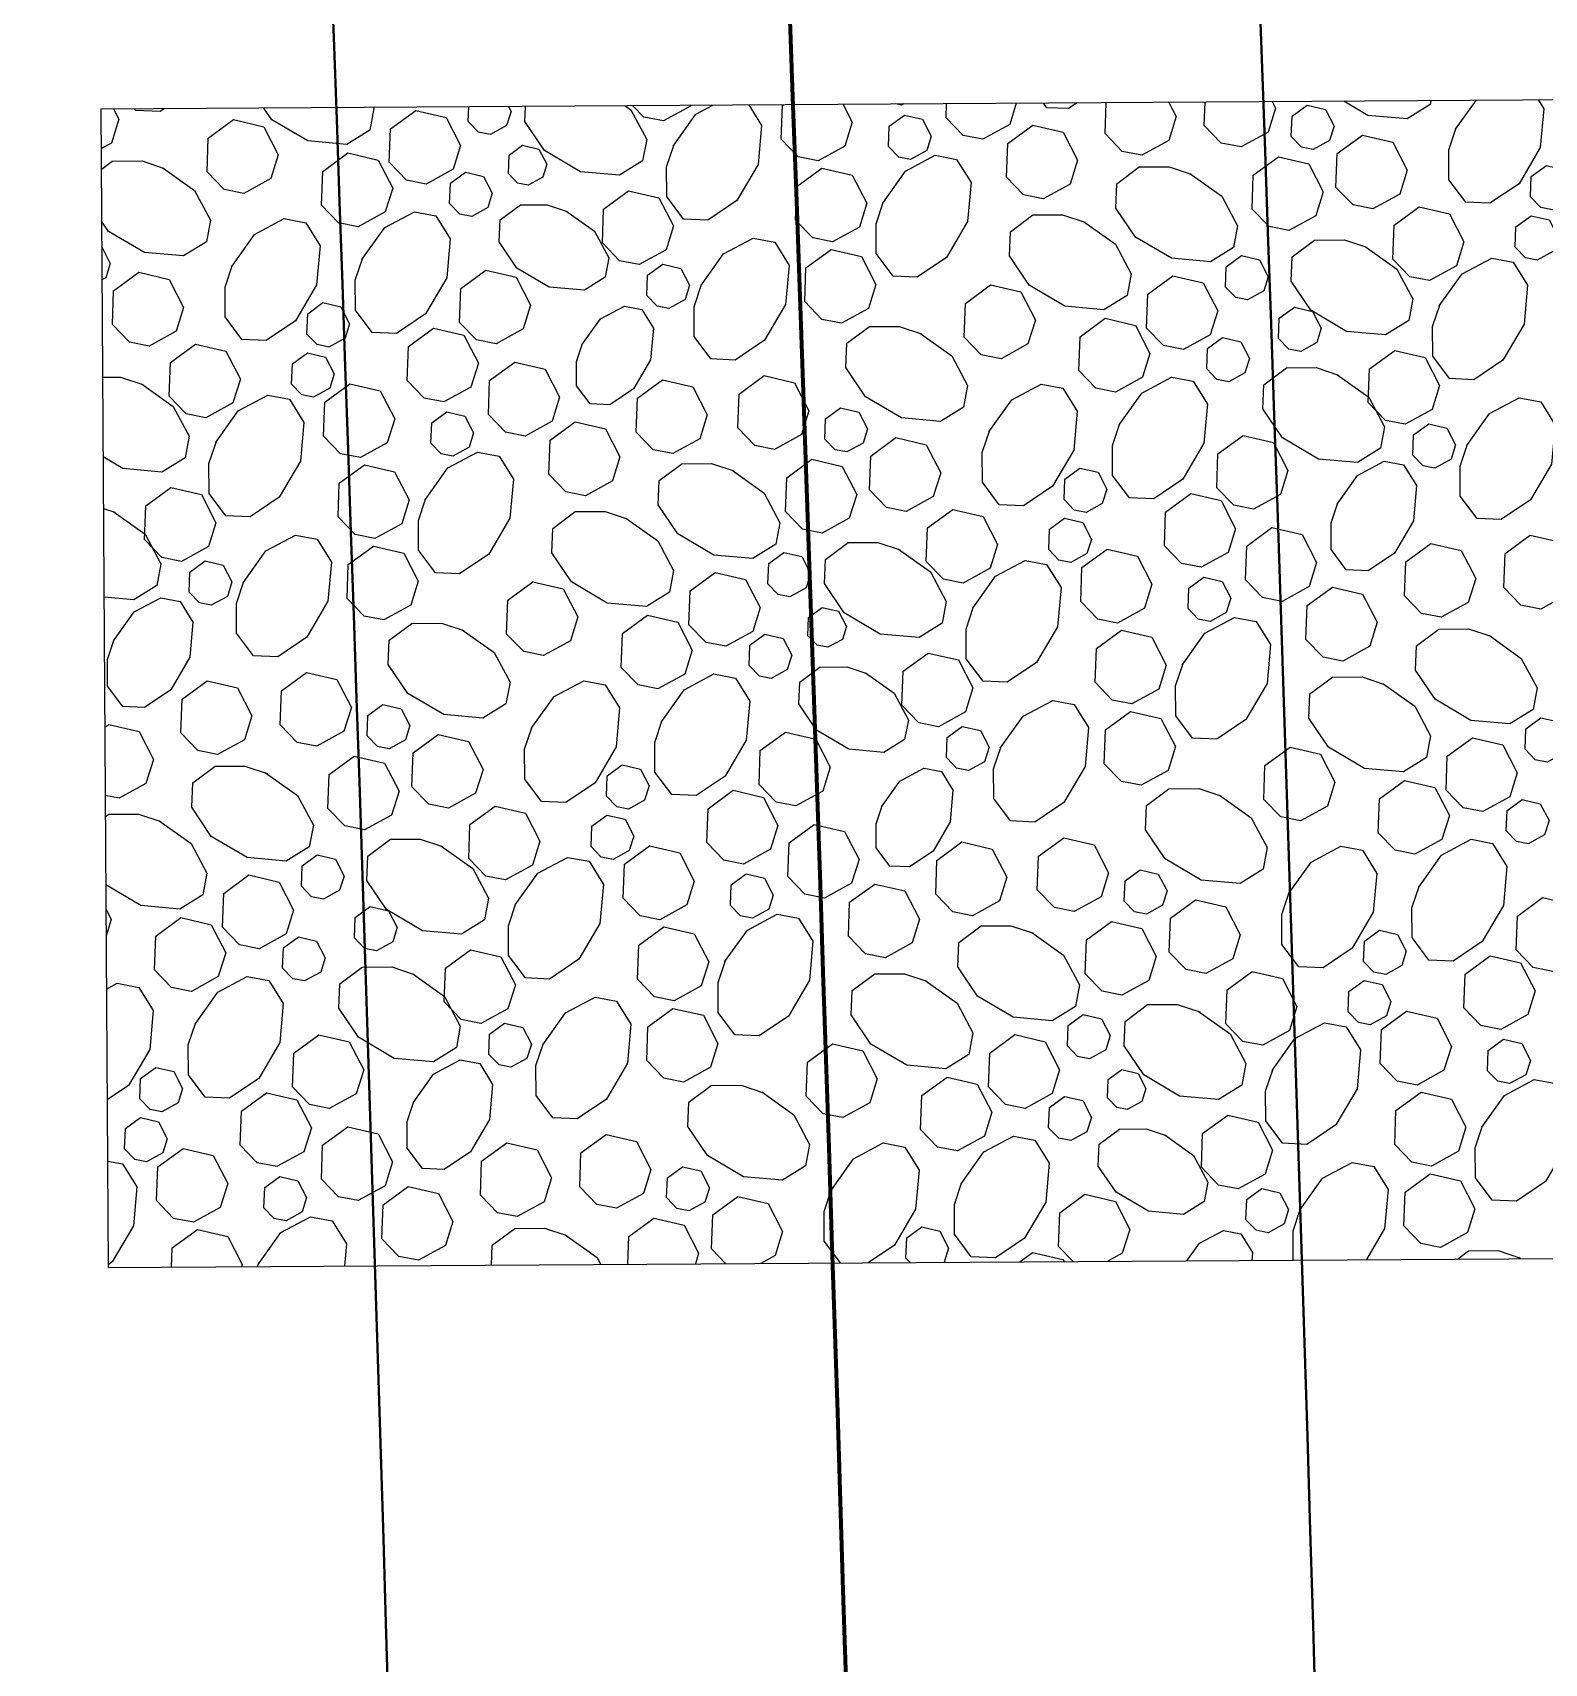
# Model space of a CAD drawing. Header units: feet. Extents: x 10084 to 13321, y 3329 to 8503.
# Drawn here: x 12002.56 to 12015.61, y 5497.25 to 5511.32 of the extents above; entities that cross this region are included whole.
import ezdxf

# ---------------------------------------------------------------- set-up
doc = ezdxf.new("R2010")
doc.units = ezdxf.units.FT
doc.header["$LTSCALE"] = 40
doc.header["$MEASUREMENT"] = 0
doc.layers.add('Level 1', color=7, linetype='Continuous')
doc.layers.add('STORM', color=2, linetype='Continuous')

msp = doc.modelspace()

# ---------------------------------------------------------------- linework, layer by layer
at = {"layer": 'Level 1', "color": 5, "linetype": 'Continuous', "lineweight": 40}
for points, knots in [([(12034.13, 5477.758), (12031.849, 5580.888), (12016.825, 5713.771), (12013.005, 5746.267), (12007.836, 5791.705), (12004.859, 5816.173), (12003.654, 5830.138), (12003.242, 5835.303)], [0, 0, 0, 0, 0.215507, 0.431014, 0.646521, 0.862028, 1, 1, 1, 1]), ([(12038.13, 5477.761), (12035.844, 5581.157), (12020.799, 5714.229), (12016.978, 5746.726), (12011.83, 5791.981), (12009.587, 5810.426), (12008.708, 5819.107)], [0, 0, 0, 0, 0.250791, 0.501581, 0.752372, 1, 1, 1, 1]), ([(12026.131, 5477.667), (12023.859, 5580.349), (12008.878, 5712.854), (12005.058, 5745.348), (11999.929, 5790.438), (11997.676, 5808.967), (11996.791, 5817.669)], [0, 0, 0, 0, 0.251379, 0.502758, 0.754137, 1, 1, 1, 1]), ([(12022.13, 5477.751), (12019.864, 5580.079), (12004.904, 5712.396), (12001.084, 5744.888), (11995.953, 5789.998), (11993.691, 5808.602), (11992.804, 5817.335)], [0, 0, 0, 0, 0.251263, 0.502527, 0.75379, 1, 1, 1, 1])]:
    msp.add_open_spline(points, degree=3, knots=knots, dxfattribs=at)
at = {"layer": 'Level 1', "color": 5, "linetype": 'Continuous', "lineweight": 70}
msp.add_open_spline([(12030.13, 5477.756), (12027.854, 5580.618), (12012.852, 5713.312), (12009.031, 5745.807), (12003.901, 5790.905), (12001.652, 5809.41), (12000.771, 5818.074)], degree=3, knots=[0, 0, 0, 0, 0.251379, 0.502758, 0.754137, 1, 1, 1, 1], dxfattribs=at)
at = {"layer": 'Level 1', "color": 5, "linetype": 'Continuous', "lineweight": 40}
for points in [[(12018.131, 5477.663), (12016.459, 5553.184), (12011.94, 5608.981), (12007.931, 5648.477)], [(12014.132, 5477.574), (12012.519, 5550.435), (12008.257, 5604.842), (12004.359, 5644.025)], [(12005.993, 5483.421), (12004.408, 5548.184), (12000.738, 5597.916), (11997.099, 5637.005)]]:
    msp.add_open_spline(points, degree=3, dxfattribs=at)
at = {"layer": 'Level 1', "color": 5, "linetype": 'Continuous', "lineweight": 70}
msp.add_open_spline([(12010.211, 5473.976), (12009.383, 5509.175), (12008.092, 5539.15), (12006.576, 5564.977)], degree=3, dxfattribs=at)
at = {"layer": 'STORM', "color": 5, "flags": 128}
msp.add_lwpolyline([(12003.146, 5510.664), (12003.209, 5500.664), (12023.208, 5500.79), (12023.146, 5510.79)], close=True, dxfattribs=at)
for points in [[(12003.696, 5510.668), (12003.657, 5510.642), (12003.448, 5510.651), (12003.436, 5510.666)], [(12005.497, 5510.679), (12005.503, 5510.669), (12005.468, 5510.483), (12005.269, 5510.359), (12004.932, 5510.389), (12004.622, 5510.572), (12004.553, 5510.673)], [(12006.665, 5510.687), (12006.687, 5510.644), (12006.648, 5510.521), (12006.509, 5510.444), (12006.406, 5510.464), (12006.318, 5510.556)], [(12006.318, 5510.556), (12006.323, 5510.684)], [(12007.673, 5510.693), (12007.722, 5510.658), (12007.858, 5510.402), (12007.823, 5510.216), (12007.624, 5510.092), (12007.287, 5510.122), (12006.977, 5510.305), (12006.807, 5510.557), (12006.813, 5510.687)], [(12008.239, 5510.696), (12008.237, 5510.689), (12008.004, 5510.561), (12007.833, 5510.594), (12007.738, 5510.693)], [(12008.739, 5510.7), (12008.849, 5510.522), (12008.819, 5510.185), (12008.637, 5509.875), (12008.385, 5509.705), (12008.176, 5509.714), (12008.031, 5509.908), (12008.029, 5510.165), (12008.094, 5510.358)], [(12008.087, 5510.344), (12008.283, 5510.62), (12008.43, 5510.698)], [(12009.555, 5510.704), (12009.633, 5510.551), (12009.569, 5510.345), (12009.337, 5510.217), (12009.166, 5510.251), (12009.019, 5510.403)], [(12009.019, 5510.403), (12009.03, 5510.695), (12009.039, 5510.701)], [(12010.078, 5510.708), (12010.059, 5510.697), (12010.007, 5510.708)], [(12011.049, 5510.714), (12010.992, 5510.532), (12010.759, 5510.403), (12010.589, 5510.437), (12010.442, 5510.589)], [(12010.442, 5510.589), (12010.446, 5510.71)], [(12011.574, 5510.717), (12011.501, 5510.668), (12011.312, 5510.676), (12011.283, 5510.716)], [(12011.815, 5510.452), (12011.825, 5510.719)], [(12012.366, 5510.722), (12012.429, 5510.6), (12012.365, 5510.394), (12012.132, 5510.266), (12011.962, 5510.299), (12011.815, 5510.452)], [(12013.257, 5510.728), (12013.286, 5510.671), (12013.222, 5510.465), (12012.989, 5510.337), (12012.819, 5510.371), (12012.672, 5510.523)], [(12012.672, 5510.523), (12012.68, 5510.724)], [(12013.423, 5510.426), (12013.43, 5510.602), (12013.56, 5510.697), (12013.717, 5510.66), (12013.792, 5510.515), (12013.753, 5510.392), (12013.613, 5510.315), (12013.511, 5510.335), (12013.423, 5510.426)], [(12014.628, 5510.736), (12014.621, 5510.703), (12014.422, 5510.579), (12014.085, 5510.609), (12013.878, 5510.732)], [(12015.556, 5510.742), (12015.603, 5510.667), (12015.573, 5510.331), (12015.39, 5510.02), (12015.138, 5509.851), (12014.929, 5509.86), (12014.784, 5510.054), (12014.783, 5510.311), (12014.847, 5510.503)], [(12014.841, 5510.49), (12015.018, 5510.739)], [(12003.254, 5510.665), (12003.3, 5510.577), (12003.236, 5510.371), (12003.148, 5510.323)], [(12004.062, 5510.122), (12004.073, 5510.414), (12004.29, 5510.573), (12004.552, 5510.512), (12004.677, 5510.27), (12004.613, 5510.064), (12004.38, 5509.936), (12004.21, 5509.97), (12004.062, 5510.122)], [(12005.636, 5510.202), (12005.647, 5510.493), (12005.864, 5510.653), (12006.126, 5510.592), (12006.251, 5510.35), (12006.187, 5510.144), (12005.954, 5510.016), (12005.783, 5510.049), (12005.637, 5510.202)], [(12009.946, 5510.342), (12009.952, 5510.517), (12010.083, 5510.612), (12010.24, 5510.576), (12010.315, 5510.431), (12010.276, 5510.307), (12010.136, 5510.23), (12010.034, 5510.25), (12009.946, 5510.342)], [(12010.964, 5510.075), (12010.975, 5510.367), (12011.192, 5510.526), (12011.453, 5510.465), (12011.578, 5510.223), (12011.514, 5510.017), (12011.281, 5509.889), (12011.111, 5509.923), (12010.964, 5510.075)], [(12013.809, 5509.988), (12013.82, 5510.28), (12014.037, 5510.439), (12014.299, 5510.378), (12014.424, 5510.136), (12014.36, 5509.93), (12014.127, 5509.802), (12013.956, 5509.836), (12013.809, 5509.988)], [(12005.051, 5509.834), (12005.062, 5510.126), (12005.279, 5510.285), (12005.54, 5510.224), (12005.665, 5509.982), (12005.601, 5509.776), (12005.368, 5509.648), (12005.198, 5509.682), (12005.051, 5509.834)], [(12006.664, 5510.107), (12006.67, 5510.265), (12006.787, 5510.351), (12006.928, 5510.318), (12006.996, 5510.187), (12006.961, 5510.076), (12006.835, 5510.007), (12006.744, 5510.025), (12006.664, 5510.107)], [(12009.896, 5509.853), (12010.092, 5510.129), (12010.348, 5510.265), (12010.534, 5510.23), (12010.658, 5510.031), (12010.628, 5509.694), (12010.446, 5509.384), (12010.194, 5509.214), (12009.985, 5509.223), (12009.84, 5509.417), (12009.838, 5509.674), (12009.903, 5509.867)], [(12013.084, 5509.801), (12013.095, 5510.093), (12013.312, 5510.252), (12013.574, 5510.191), (12013.698, 5509.949), (12013.634, 5509.743), (12013.402, 5509.615), (12013.231, 5509.649), (12013.084, 5509.801)], [(12003.149, 5510.143), (12003.244, 5510.214), (12003.501, 5510.216), (12003.693, 5510.151)], [(12003.68, 5510.157), (12003.955, 5509.961), (12004.092, 5509.706), (12004.057, 5509.519), (12003.858, 5509.396), (12003.521, 5509.425), (12003.211, 5509.608), (12003.152, 5509.695)], [(12006.156, 5509.849), (12006.163, 5510.025), (12006.293, 5510.12), (12006.45, 5510.083), (12006.525, 5509.938), (12006.486, 5509.815), (12006.347, 5509.738), (12006.245, 5509.758), (12006.156, 5509.849)], [(12009.144, 5509.704), (12009.155, 5509.997), (12009.371, 5510.155), (12009.633, 5510.094), (12009.758, 5509.852), (12009.694, 5509.646), (12009.461, 5509.519), (12009.291, 5509.552), (12009.144, 5509.704)], [(12012.547, 5510.108), (12012.822, 5509.912), (12012.959, 5509.656), (12012.924, 5509.47), (12012.725, 5509.346), (12012.388, 5509.376), (12012.078, 5509.558), (12011.908, 5509.81), (12011.917, 5510.019), (12012.111, 5510.164), (12012.368, 5510.166), (12012.56, 5510.101)], [(12015.489, 5509.906), (12015.495, 5510.081), (12015.625, 5510.176), (12015.782, 5510.14), (12015.857, 5509.995), (12015.819, 5509.871), (12015.679, 5509.794), (12015.577, 5509.814), (12015.489, 5509.906)], [(12007.16, 5509.786), (12007.408, 5509.61), (12007.531, 5509.379), (12007.499, 5509.212), (12007.32, 5509.1), (12007.017, 5509.127), (12006.738, 5509.292), (12006.585, 5509.518), (12006.593, 5509.707), (12006.768, 5509.837), (12006.999, 5509.838), (12007.172, 5509.78)], [(12007.475, 5509.507), (12007.485, 5509.799), (12007.702, 5509.958), (12007.964, 5509.898), (12008.089, 5509.655), (12008.025, 5509.449), (12007.792, 5509.321), (12007.622, 5509.355), (12007.475, 5509.508)], [(12004.276, 5509.306), (12004.472, 5509.581), (12004.728, 5509.718), (12004.914, 5509.683), (12005.038, 5509.484), (12005.008, 5509.147), (12004.826, 5508.837), (12004.574, 5508.667), (12004.364, 5508.676), (12004.219, 5508.87), (12004.218, 5509.127), (12004.282, 5509.319)], [(12005.4, 5509.365), (12005.596, 5509.641), (12005.852, 5509.777), (12006.038, 5509.742), (12006.162, 5509.543), (12006.132, 5509.206), (12005.949, 5508.896), (12005.698, 5508.726), (12005.488, 5508.735), (12005.343, 5508.929), (12005.342, 5509.186), (12005.406, 5509.379)], [(12011.628, 5509.694), (12011.904, 5509.498), (12012.04, 5509.242), (12012.005, 5509.055), (12011.806, 5508.932), (12011.469, 5508.962), (12011.159, 5509.144), (12010.989, 5509.396), (12010.998, 5509.605), (12011.192, 5509.75), (12011.449, 5509.752), (12011.641, 5509.687)], [(12014.3, 5509.369), (12014.311, 5509.661), (12014.528, 5509.82), (12014.789, 5509.759), (12014.914, 5509.517), (12014.85, 5509.311), (12014.617, 5509.183), (12014.447, 5509.216), (12014.3, 5509.369)], [(12015.356, 5509.472), (12015.363, 5509.648), (12015.493, 5509.743), (12015.65, 5509.707), (12015.725, 5509.561), (12015.687, 5509.438), (12015.547, 5509.361), (12015.445, 5509.381), (12015.356, 5509.473)], [(12008.325, 5509.137), (12008.521, 5509.413), (12008.777, 5509.549), (12008.963, 5509.514), (12009.087, 5509.315), (12009.057, 5508.978), (12008.874, 5508.668), (12008.622, 5508.498), (12008.413, 5508.507), (12008.268, 5508.701), (12008.267, 5508.958), (12008.331, 5509.151)], [(12003.154, 5509.474), (12003.227, 5509.331), (12003.189, 5509.208), (12003.155, 5509.189)], [(12009.222, 5509.002), (12009.233, 5509.294), (12009.45, 5509.453), (12009.712, 5509.392), (12009.837, 5509.15), (12009.773, 5508.944), (12009.54, 5508.816), (12009.37, 5508.849), (12009.222, 5509.002)], [(12012.855, 5509.128), (12012.862, 5509.303), (12012.992, 5509.399), (12013.149, 5509.362), (12013.224, 5509.217), (12013.185, 5509.094), (12013.046, 5509.017), (12012.943, 5509.037), (12012.855, 5509.128)], [(12014.06, 5509.477), (12014.335, 5509.281), (12014.471, 5509.025), (12014.437, 5508.839), (12014.237, 5508.715), (12013.901, 5508.745), (12013.591, 5508.927), (12013.421, 5509.179), (12013.43, 5509.388), (12013.624, 5509.533), (12013.881, 5509.535), (12014.073, 5509.471)], [(12006.242, 5508.823), (12006.253, 5509.115), (12006.47, 5509.274), (12006.732, 5509.213), (12006.856, 5508.971), (12006.792, 5508.766), (12006.559, 5508.637), (12006.389, 5508.671), (12006.242, 5508.823)], [(12007.859, 5509.055), (12007.866, 5509.23), (12007.996, 5509.325), (12008.153, 5509.289), (12008.228, 5509.144), (12008.189, 5509.02), (12008.05, 5508.943), (12007.948, 5508.963), (12007.859, 5509.055)], [(12014.701, 5508.966), (12014.897, 5509.242), (12015.153, 5509.378), (12015.339, 5509.343), (12015.463, 5509.144), (12015.433, 5508.807), (12015.25, 5508.497), (12014.999, 5508.328), (12014.789, 5508.337), (12014.644, 5508.531), (12014.643, 5508.787), (12014.707, 5508.98)], [(12003.245, 5508.804), (12003.256, 5509.096), (12003.472, 5509.255), (12003.734, 5509.194), (12003.859, 5508.952), (12003.795, 5508.746), (12003.562, 5508.618), (12003.392, 5508.652), (12003.245, 5508.804)], [(12010.599, 5508.695), (12010.61, 5508.987), (12010.827, 5509.146), (12011.089, 5509.085), (12011.214, 5508.843), (12011.149, 5508.637), (12010.917, 5508.509), (12010.746, 5508.542), (12010.6, 5508.695)], [(12012.173, 5508.774), (12012.184, 5509.066), (12012.401, 5509.225), (12012.663, 5509.164), (12012.788, 5508.922), (12012.724, 5508.716), (12012.491, 5508.588), (12012.32, 5508.622), (12012.174, 5508.774)], [(12004.924, 5508.722), (12004.931, 5508.897), (12005.061, 5508.993), (12005.218, 5508.956), (12005.293, 5508.811), (12005.254, 5508.687), (12005.115, 5508.61), (12005.013, 5508.631), (12004.924, 5508.722)], [(12007.299, 5508.629), (12007.458, 5508.852), (12007.665, 5508.962), (12007.816, 5508.934), (12007.916, 5508.773), (12007.892, 5508.5), (12007.744, 5508.249), (12007.54, 5508.112), (12007.37, 5508.119), (12007.253, 5508.276), (12007.252, 5508.484), (12007.304, 5508.64)], [(12011.588, 5508.407), (12011.599, 5508.699), (12011.816, 5508.858), (12012.077, 5508.797), (12012.202, 5508.555), (12012.138, 5508.349), (12011.905, 5508.221), (12011.735, 5508.254), (12011.588, 5508.407)], [(12013.313, 5508.683), (12013.319, 5508.858), (12013.45, 5508.954), (12013.607, 5508.917), (12013.682, 5508.772), (12013.643, 5508.648), (12013.504, 5508.572), (12013.401, 5508.592), (12013.313, 5508.683)], [(12005.79, 5508.322), (12005.801, 5508.614), (12006.018, 5508.773), (12006.28, 5508.712), (12006.405, 5508.47), (12006.341, 5508.264), (12006.108, 5508.136), (12005.938, 5508.169), (12005.791, 5508.322)], [(12010.217, 5508.73), (12010.492, 5508.534), (12010.629, 5508.278), (12010.594, 5508.092), (12010.395, 5507.968), (12010.058, 5507.998), (12009.748, 5508.181), (12009.578, 5508.432), (12009.587, 5508.642), (12009.781, 5508.787), (12010.038, 5508.788), (12010.23, 5508.724)], [(12003.735, 5508.185), (12003.746, 5508.477), (12003.963, 5508.636), (12004.225, 5508.575), (12004.35, 5508.333), (12004.286, 5508.127), (12004.053, 5507.999), (12003.882, 5508.033), (12003.735, 5508.185)], [(12004.792, 5508.289), (12004.799, 5508.464), (12004.929, 5508.559), (12005.085, 5508.523), (12005.16, 5508.378), (12005.122, 5508.254), (12004.982, 5508.177), (12004.88, 5508.197), (12004.792, 5508.289)], [(12012.693, 5508.422), (12012.7, 5508.597), (12012.83, 5508.693), (12012.987, 5508.656), (12013.062, 5508.511), (12013.023, 5508.387), (12012.883, 5508.311), (12012.781, 5508.331), (12012.693, 5508.422)], [(12014.088, 5508.13), (12014.099, 5508.422), (12014.316, 5508.581), (12014.578, 5508.52), (12014.702, 5508.278), (12014.638, 5508.072), (12014.406, 5507.944), (12014.235, 5507.977), (12014.088, 5508.13)], [(12006.491, 5508.028), (12006.502, 5508.32), (12006.719, 5508.479), (12006.98, 5508.418), (12007.105, 5508.176), (12007.041, 5507.97), (12006.808, 5507.842), (12006.638, 5507.876), (12006.491, 5508.028)], [(12013.816, 5508.374), (12014.092, 5508.178), (12014.228, 5507.922), (12014.193, 5507.736), (12013.994, 5507.612), (12013.657, 5507.642), (12013.347, 5507.825), (12013.178, 5508.076), (12013.186, 5508.285), (12013.381, 5508.431), (12013.637, 5508.432), (12013.83, 5508.368)], [(12003.161, 5508.35), (12003.316, 5508.351), (12003.509, 5508.287)], [(12003.495, 5508.293), (12003.771, 5508.097), (12003.907, 5507.841), (12003.872, 5507.655), (12003.673, 5507.531), (12003.336, 5507.561), (12003.165, 5507.662)], [(12005.068, 5507.842), (12005.079, 5508.134), (12005.296, 5508.293), (12005.558, 5508.232), (12005.683, 5507.99), (12005.618, 5507.784), (12005.386, 5507.656), (12005.215, 5507.689), (12005.068, 5507.842)], [(12007.767, 5507.876), (12007.778, 5508.168), (12007.994, 5508.327), (12008.256, 5508.266), (12008.381, 5508.024), (12008.317, 5507.818), (12008.084, 5507.69), (12007.914, 5507.724), (12007.767, 5507.876)], [(12008.644, 5507.912), (12008.656, 5508.204), (12008.872, 5508.363), (12009.134, 5508.302), (12009.259, 5508.06), (12009.195, 5507.854), (12008.962, 5507.726), (12008.791, 5507.76), (12008.645, 5507.912)], [(12010.813, 5507.878), (12011.009, 5508.154), (12011.265, 5508.29), (12011.451, 5508.255), (12011.575, 5508.056), (12011.545, 5507.72), (12011.362, 5507.409), (12011.111, 5507.24), (12010.901, 5507.249), (12010.756, 5507.443), (12010.755, 5507.7), (12010.819, 5507.892)], [(12011.937, 5507.938), (12012.133, 5508.213), (12012.389, 5508.35), (12012.575, 5508.315), (12012.699, 5508.116), (12012.669, 5507.779), (12012.486, 5507.469), (12012.235, 5507.299), (12012.025, 5507.308), (12011.88, 5507.502), (12011.879, 5507.759), (12011.943, 5507.951)], [(12004.136, 5507.782), (12004.332, 5508.058), (12004.588, 5508.194), (12004.774, 5508.159), (12004.898, 5507.96), (12004.868, 5507.624), (12004.686, 5507.313), (12004.434, 5507.144), (12004.225, 5507.153), (12004.08, 5507.347), (12004.078, 5507.604), (12004.143, 5507.796)], [(12014.938, 5507.76), (12015.134, 5508.035), (12015.39, 5508.171), (12015.576, 5508.137), (12015.7, 5507.937), (12015.67, 5507.6), (12015.488, 5507.29), (12015.236, 5507.121), (12015.027, 5507.13), (12014.882, 5507.324), (12014.88, 5507.581), (12014.945, 5507.773)], [(12005.995, 5507.78), (12006.002, 5507.955), (12006.132, 5508.051), (12006.289, 5508.014), (12006.364, 5507.869), (12006.325, 5507.745), (12006.185, 5507.669), (12006.083, 5507.689), (12005.995, 5507.78)], [(12009.395, 5507.815), (12009.402, 5507.99), (12009.532, 5508.086), (12009.689, 5508.049), (12009.764, 5507.904), (12009.726, 5507.78), (12009.586, 5507.704), (12009.484, 5507.724), (12009.396, 5507.815)], [(12007.013, 5507.513), (12007.024, 5507.805), (12007.241, 5507.964), (12007.502, 5507.903), (12007.627, 5507.661), (12007.563, 5507.455), (12007.33, 5507.327), (12007.16, 5507.361), (12007.013, 5507.513)], [(12014.473, 5507.677), (12014.479, 5507.852), (12014.61, 5507.948), (12014.766, 5507.911), (12014.842, 5507.766), (12014.803, 5507.642), (12014.663, 5507.565), (12014.561, 5507.586), (12014.473, 5507.677)], [(12009.782, 5507.377), (12009.792, 5507.669), (12010.009, 5507.828), (12010.271, 5507.767), (12010.396, 5507.525), (12010.332, 5507.319), (12010.099, 5507.191), (12009.929, 5507.225), (12009.782, 5507.377)], [(12012.779, 5507.396), (12012.79, 5507.688), (12013.007, 5507.847), (12013.269, 5507.786), (12013.393, 5507.544), (12013.329, 5507.338), (12013.096, 5507.21), (12012.926, 5507.244), (12012.779, 5507.396)], [(12005.193, 5507.143), (12005.204, 5507.435), (12005.421, 5507.594), (12005.682, 5507.533), (12005.807, 5507.291), (12005.743, 5507.085), (12005.51, 5506.957), (12005.34, 5506.991), (12005.193, 5507.143)], [(12005.945, 5507.291), (12006.141, 5507.567), (12006.397, 5507.703), (12006.584, 5507.668), (12006.707, 5507.469), (12006.677, 5507.133), (12006.495, 5506.822), (12006.243, 5506.653), (12006.034, 5506.662), (12005.889, 5506.856), (12005.888, 5507.113), (12005.952, 5507.305)], [(12008.596, 5507.546), (12008.871, 5507.35), (12009.008, 5507.094), (12008.973, 5506.908), (12008.774, 5506.784), (12008.437, 5506.814), (12008.127, 5506.997), (12007.957, 5507.248), (12007.966, 5507.458), (12008.16, 5507.603), (12008.417, 5507.604), (12008.61, 5507.54)], [(12009.057, 5507.19), (12009.067, 5507.482), (12009.284, 5507.641), (12009.546, 5507.58), (12009.671, 5507.338), (12009.607, 5507.132), (12009.374, 5507.004), (12009.204, 5507.037), (12009.057, 5507.19)], [(12013.819, 5507.254), (12013.995, 5507.502), (12014.226, 5507.625), (12014.393, 5507.593), (12014.505, 5507.414), (12014.478, 5507.111), (12014.313, 5506.832), (12014.087, 5506.679), (12013.898, 5506.687), (12013.768, 5506.862), (12013.767, 5507.093), (12013.825, 5507.266)], [(12011.461, 5507.295), (12011.468, 5507.47), (12011.598, 5507.565), (12011.755, 5507.529), (12011.83, 5507.383), (12011.791, 5507.26), (12011.652, 5507.183), (12011.549, 5507.203), (12011.461, 5507.295)], [(12003.523, 5506.946), (12003.534, 5507.238), (12003.751, 5507.397), (12004.013, 5507.336), (12004.138, 5507.094), (12004.074, 5506.888), (12003.841, 5506.76), (12003.671, 5506.793), (12003.524, 5506.946)], [(12012.327, 5506.894), (12012.338, 5507.186), (12012.555, 5507.345), (12012.817, 5507.284), (12012.942, 5507.042), (12012.878, 5506.836), (12012.645, 5506.709), (12012.475, 5506.742), (12012.328, 5506.894)], [(12003.168, 5507.216), (12003.265, 5507.184)], [(12003.252, 5507.19), (12003.527, 5506.994), (12003.663, 5506.738), (12003.629, 5506.552), (12003.43, 5506.428), (12003.173, 5506.451)], [(12007.677, 5507.132), (12007.953, 5506.936), (12008.089, 5506.68), (12008.054, 5506.494), (12007.855, 5506.37), (12007.518, 5506.4), (12007.208, 5506.583), (12007.038, 5506.834), (12007.047, 5507.044), (12007.241, 5507.189), (12007.498, 5507.19), (12007.69, 5507.126)], [(12010.272, 5506.758), (12010.283, 5507.05), (12010.5, 5507.209), (12010.762, 5507.148), (12010.886, 5506.906), (12010.823, 5506.7), (12010.59, 5506.572), (12010.419, 5506.605), (12010.272, 5506.758)], [(12011.329, 5506.861), (12011.335, 5507.037), (12011.466, 5507.132), (12011.622, 5507.095), (12011.697, 5506.95), (12011.659, 5506.827), (12011.519, 5506.75), (12011.417, 5506.77), (12011.329, 5506.861)], [(12013.028, 5506.601), (12013.039, 5506.892), (12013.255, 5507.051), (12013.517, 5506.991), (12013.642, 5506.749), (12013.578, 5506.543), (12013.345, 5506.415), (12013.175, 5506.448), (12013.028, 5506.601)], [(12004.374, 5506.575), (12004.57, 5506.851), (12004.826, 5506.987), (12005.012, 5506.953), (12005.136, 5506.753), (12005.106, 5506.417), (12004.923, 5506.106), (12004.672, 5505.937), (12004.462, 5505.946), (12004.317, 5506.14), (12004.316, 5506.397), (12004.38, 5506.589)], [(12005.272, 5506.44), (12005.282, 5506.732), (12005.499, 5506.891), (12005.761, 5506.83), (12005.886, 5506.588), (12005.822, 5506.382), (12005.589, 5506.254), (12005.419, 5506.288), (12005.272, 5506.44)], [(12010.032, 5506.865), (12010.308, 5506.67), (12010.444, 5506.414), (12010.409, 5506.227), (12010.21, 5506.104), (12009.873, 5506.133), (12009.563, 5506.316), (12009.393, 5506.568), (12009.402, 5506.777), (12009.596, 5506.922), (12009.853, 5506.923), (12010.046, 5506.859)], [(12011.605, 5506.414), (12011.616, 5506.706), (12011.833, 5506.865), (12012.095, 5506.804), (12012.22, 5506.562), (12012.155, 5506.356), (12011.923, 5506.228), (12011.752, 5506.262), (12011.605, 5506.414)], [(12014.4, 5506.463), (12014.411, 5506.755), (12014.628, 5506.914), (12014.89, 5506.853), (12015.015, 5506.611), (12014.951, 5506.405), (12014.718, 5506.277), (12014.548, 5506.311), (12014.401, 5506.463)], [(12015.258, 5506.534), (12015.269, 5506.827), (12015.486, 5506.985), (12015.748, 5506.925), (12015.872, 5506.682), (12015.808, 5506.477), (12015.576, 5506.348), (12015.405, 5506.382), (12015.258, 5506.535)], [(12003.908, 5506.493), (12003.915, 5506.668), (12004.045, 5506.764), (12004.202, 5506.727), (12004.277, 5506.582), (12004.238, 5506.458), (12004.099, 5506.381), (12003.997, 5506.402), (12003.908, 5506.493)], [(12008.904, 5506.567), (12008.911, 5506.742), (12009.041, 5506.837), (12009.198, 5506.801), (12009.273, 5506.656), (12009.235, 5506.532), (12009.095, 5506.455), (12008.993, 5506.475), (12008.904, 5506.567)], [(12010.673, 5506.355), (12010.869, 5506.631), (12011.125, 5506.767), (12011.311, 5506.732), (12011.435, 5506.533), (12011.405, 5506.196), (12011.223, 5505.886), (12010.971, 5505.716), (12010.762, 5505.725), (12010.617, 5505.919), (12010.615, 5506.176), (12010.68, 5506.369)], [(12006.648, 5506.133), (12006.659, 5506.425), (12006.876, 5506.584), (12007.138, 5506.523), (12007.263, 5506.281), (12007.199, 5506.075), (12006.966, 5505.947), (12006.796, 5505.981), (12006.649, 5506.133)], [(12008.222, 5506.213), (12008.233, 5506.505), (12008.45, 5506.664), (12008.712, 5506.603), (12008.837, 5506.361), (12008.773, 5506.155), (12008.54, 5506.027), (12008.37, 5506.061), (12008.223, 5506.213)], [(12012.532, 5506.353), (12012.538, 5506.528), (12012.668, 5506.624), (12012.826, 5506.587), (12012.9, 5506.442), (12012.862, 5506.318), (12012.722, 5506.241), (12012.62, 5506.262), (12012.532, 5506.353)], [(12003.255, 5506.075), (12003.432, 5506.323), (12003.662, 5506.445), (12003.829, 5506.414), (12003.941, 5506.235), (12003.914, 5505.932), (12003.75, 5505.652), (12003.523, 5505.5), (12003.335, 5505.508), (12003.204, 5505.682), (12003.203, 5505.914), (12003.261, 5506.087)], [(12013.55, 5506.086), (12013.561, 5506.378), (12013.778, 5506.537), (12014.039, 5506.476), (12014.164, 5506.234), (12014.1, 5506.028), (12013.867, 5505.9), (12013.697, 5505.934), (12013.55, 5506.086)], [(12009.25, 5506.118), (12009.256, 5506.276), (12009.373, 5506.362), (12009.514, 5506.329), (12009.582, 5506.198), (12009.547, 5506.087), (12009.422, 5506.018), (12009.329, 5506.036), (12009.25, 5506.118)], [(12006.266, 5506.169), (12006.541, 5505.973), (12006.678, 5505.717), (12006.643, 5505.53), (12006.444, 5505.407), (12006.107, 5505.437), (12005.797, 5505.619), (12005.627, 5505.871), (12005.636, 5506.08), (12005.83, 5506.225), (12006.087, 5506.227), (12006.279, 5506.162)], [(12007.637, 5505.845), (12007.648, 5506.137), (12007.865, 5506.296), (12008.126, 5506.235), (12008.251, 5505.993), (12008.187, 5505.787), (12007.954, 5505.659), (12007.784, 5505.693), (12007.637, 5505.845)], [(12011.73, 5505.716), (12011.741, 5506.008), (12011.957, 5506.167), (12012.219, 5506.106), (12012.344, 5505.864), (12012.28, 5505.658), (12012.047, 5505.53), (12011.877, 5505.563), (12011.73, 5505.716)], [(12012.482, 5505.864), (12012.678, 5506.14), (12012.934, 5506.276), (12013.12, 5506.241), (12013.244, 5506.042), (12013.214, 5505.706), (12013.032, 5505.395), (12012.78, 5505.226), (12012.57, 5505.234), (12012.426, 5505.428), (12012.424, 5505.685), (12012.489, 5505.878)], [(12015.133, 5506.119), (12015.408, 5505.923), (12015.545, 5505.667), (12015.51, 5505.481), (12015.311, 5505.357), (12014.974, 5505.387), (12014.664, 5505.57), (12014.494, 5505.821), (12014.503, 5506.03), (12014.697, 5506.176), (12014.954, 5506.177), (12015.147, 5506.113)], [(12008.742, 5505.861), (12008.749, 5506.036), (12008.879, 5506.131), (12009.036, 5506.095), (12009.111, 5505.95), (12009.072, 5505.826), (12008.933, 5505.749), (12008.831, 5505.769), (12008.742, 5505.861)], [(12010.06, 5505.519), (12010.071, 5505.811), (12010.288, 5505.969), (12010.55, 5505.909), (12010.675, 5505.667), (12010.611, 5505.461), (12010.378, 5505.333), (12010.208, 5505.366), (12010.061, 5505.519)], [(12004.693, 5505.35), (12004.704, 5505.643), (12004.921, 5505.801), (12005.183, 5505.74), (12005.308, 5505.498), (12005.244, 5505.293), (12005.011, 5505.165), (12004.841, 5505.198), (12004.694, 5505.35)], [(12007.986, 5505.376), (12008.182, 5505.652), (12008.438, 5505.788), (12008.624, 5505.753), (12008.748, 5505.554), (12008.718, 5505.217), (12008.535, 5504.907), (12008.284, 5504.738), (12008.075, 5504.747), (12007.929, 5504.941), (12007.928, 5505.197), (12007.992, 5505.39)], [(12009.746, 5505.797), (12009.994, 5505.621), (12010.117, 5505.39), (12010.085, 5505.223), (12009.906, 5505.111), (12009.603, 5505.139), (12009.324, 5505.303), (12009.171, 5505.529), (12009.179, 5505.718), (12009.354, 5505.848), (12009.585, 5505.85), (12009.758, 5505.792)], [(12014.214, 5505.705), (12014.489, 5505.509), (12014.626, 5505.253), (12014.591, 5505.067), (12014.392, 5504.943), (12014.055, 5504.973), (12013.745, 5505.155), (12013.575, 5505.407), (12013.584, 5505.617), (12013.778, 5505.761), (12014.035, 5505.763), (12014.227, 5505.698)], [(12003.836, 5505.279), (12003.847, 5505.571), (12004.064, 5505.73), (12004.325, 5505.669), (12004.45, 5505.427), (12004.386, 5505.221), (12004.153, 5505.093), (12003.983, 5505.127), (12003.836, 5505.279)], [(12006.862, 5505.317), (12007.058, 5505.593), (12007.314, 5505.729), (12007.5, 5505.694), (12007.624, 5505.495), (12007.594, 5505.158), (12007.412, 5504.848), (12007.16, 5504.678), (12006.95, 5504.687), (12006.805, 5504.881), (12006.804, 5505.138), (12006.868, 5505.331)], [(12005.444, 5505.254), (12005.451, 5505.429), (12005.581, 5505.524), (12005.738, 5505.488), (12005.813, 5505.343), (12005.775, 5505.219), (12005.635, 5505.142), (12005.533, 5505.162), (12005.445, 5505.254)], [(12010.911, 5505.148), (12011.107, 5505.424), (12011.363, 5505.56), (12011.549, 5505.525), (12011.673, 5505.326), (12011.643, 5504.989), (12011.46, 5504.679), (12011.209, 5504.51), (12010.999, 5504.519), (12010.854, 5504.713), (12010.853, 5504.969), (12010.917, 5505.162)], [(12011.808, 5505.013), (12011.819, 5505.305), (12012.036, 5505.464), (12012.298, 5505.403), (12012.423, 5505.161), (12012.359, 5504.955), (12012.126, 5504.827), (12011.956, 5504.861), (12011.808, 5505.013)], [(12003.18, 5505.328), (12003.213, 5505.353), (12003.475, 5505.292), (12003.6, 5505.05), (12003.535, 5504.844), (12003.303, 5504.716), (12003.183, 5504.74)], [(12010.445, 5505.066), (12010.452, 5505.241), (12010.582, 5505.336), (12010.739, 5505.3), (12010.814, 5505.155), (12010.775, 5505.031), (12010.636, 5504.954), (12010.534, 5504.975), (12010.445, 5505.066)], [(12015.441, 5505.14), (12015.448, 5505.315), (12015.578, 5505.41), (12015.735, 5505.374), (12015.81, 5505.228), (12015.772, 5505.105), (12015.632, 5505.028), (12015.529, 5505.048), (12015.441, 5505.14)], [(12005.831, 5504.816), (12005.842, 5505.108), (12006.058, 5505.266), (12006.32, 5505.206), (12006.445, 5504.963), (12006.381, 5504.758), (12006.148, 5504.63), (12005.978, 5504.663), (12005.831, 5504.815)], [(12008.828, 5504.835), (12008.839, 5505.127), (12009.056, 5505.285), (12009.318, 5505.225), (12009.442, 5504.983), (12009.378, 5504.777), (12009.145, 5504.649), (12008.975, 5504.682), (12008.828, 5504.835)], [(12014.759, 5504.786), (12014.77, 5505.078), (12014.987, 5505.236), (12015.249, 5505.176), (12015.374, 5504.934), (12015.31, 5504.728), (12015.077, 5504.6), (12014.906, 5504.633), (12014.76, 5504.786)], [(12005.106, 5504.628), (12005.117, 5504.92), (12005.333, 5505.079), (12005.595, 5505.018), (12005.72, 5504.776), (12005.656, 5504.57), (12005.423, 5504.442), (12005.253, 5504.476), (12005.106, 5504.628)], [(12013.185, 5504.706), (12013.196, 5504.998), (12013.413, 5505.157), (12013.675, 5505.096), (12013.8, 5504.854), (12013.736, 5504.648), (12013.503, 5504.52), (12013.333, 5504.554), (12013.185, 5504.706)], [(12004.568, 5504.935), (12004.844, 5504.739), (12004.98, 5504.483), (12004.945, 5504.297), (12004.746, 5504.173), (12004.409, 5504.203), (12004.099, 5504.386), (12003.93, 5504.637), (12003.939, 5504.847), (12004.133, 5504.992), (12004.389, 5504.993), (12004.582, 5504.929)], [(12007.51, 5504.733), (12007.517, 5504.908), (12007.647, 5505.004), (12007.804, 5504.967), (12007.879, 5504.822), (12007.84, 5504.698), (12007.701, 5504.622), (12007.599, 5504.642), (12007.51, 5504.733)], [(12009.885, 5504.64), (12010.044, 5504.863), (12010.251, 5504.974), (12010.402, 5504.945), (12010.502, 5504.784), (12010.478, 5504.511), (12010.33, 5504.26), (12010.126, 5504.123), (12009.956, 5504.13), (12009.839, 5504.287), (12009.838, 5504.495), (12009.89, 5504.651)], [(12008.377, 5504.333), (12008.388, 5504.625), (12008.604, 5504.784), (12008.866, 5504.723), (12008.991, 5504.481), (12008.927, 5504.275), (12008.694, 5504.147), (12008.524, 5504.181), (12008.377, 5504.333)], [(12012.802, 5504.741), (12013.078, 5504.545), (12013.214, 5504.289), (12013.18, 5504.103), (12012.981, 5503.98), (12012.644, 5504.009), (12012.334, 5504.192), (12012.164, 5504.444), (12012.173, 5504.653), (12012.367, 5504.798), (12012.624, 5504.799), (12012.816, 5504.735)], [(12014.174, 5504.418), (12014.184, 5504.71), (12014.401, 5504.869), (12014.663, 5504.808), (12014.788, 5504.566), (12014.724, 5504.36), (12014.491, 5504.232), (12014.321, 5504.266), (12014.174, 5504.418)], [(12006.321, 5504.196), (12006.332, 5504.488), (12006.549, 5504.647), (12006.811, 5504.586), (12006.935, 5504.344), (12006.872, 5504.138), (12006.639, 5504.01), (12006.468, 5504.044), (12006.321, 5504.196)], [(12015.279, 5504.433), (12015.286, 5504.609), (12015.416, 5504.704), (12015.573, 5504.667), (12015.648, 5504.522), (12015.609, 5504.399), (12015.469, 5504.322), (12015.368, 5504.342), (12015.279, 5504.433)], [(12003.184, 5504.556), (12003.214, 5504.578), (12003.47, 5504.579), (12003.663, 5504.515)], [(12003.649, 5504.521), (12003.925, 5504.325), (12004.061, 5504.069), (12004.026, 5503.883), (12003.827, 5503.759), (12003.49, 5503.789), (12003.188, 5503.967)], [(12007.378, 5504.3), (12007.385, 5504.475), (12007.515, 5504.57), (12007.672, 5504.534), (12007.746, 5504.389), (12007.708, 5504.265), (12007.568, 5504.188), (12007.466, 5504.208), (12007.378, 5504.3)], [(12009.077, 5504.039), (12009.088, 5504.331), (12009.305, 5504.49), (12009.566, 5504.429), (12009.691, 5504.187), (12009.627, 5503.981), (12009.394, 5503.853), (12009.224, 5503.887), (12009.077, 5504.039)], [(12006.081, 5504.304), (12006.357, 5504.108), (12006.493, 5503.852), (12006.458, 5503.666), (12006.259, 5503.542), (12005.922, 5503.572), (12005.612, 5503.755), (12005.442, 5504.006), (12005.451, 5504.216), (12005.646, 5504.361), (12005.902, 5504.362), (12006.095, 5504.298)], [(12010.353, 5503.887), (12010.364, 5504.179), (12010.58, 5504.338), (12010.842, 5504.277), (12010.967, 5504.035), (12010.903, 5503.829), (12010.67, 5503.701), (12010.5, 5503.735), (12010.353, 5503.887)], [(12011.23, 5503.923), (12011.241, 5504.215), (12011.458, 5504.374), (12011.72, 5504.313), (12011.845, 5504.071), (12011.781, 5503.865), (12011.548, 5503.737), (12011.378, 5503.771), (12011.231, 5503.923)], [(12014.523, 5503.949), (12014.719, 5504.225), (12014.975, 5504.361), (12015.161, 5504.326), (12015.285, 5504.127), (12015.255, 5503.79), (12015.072, 5503.48), (12014.821, 5503.31), (12014.611, 5503.319), (12014.466, 5503.513), (12014.465, 5503.77), (12014.529, 5503.963)], [(12004.877, 5503.956), (12004.883, 5504.131), (12005.013, 5504.226), (12005.171, 5504.19), (12005.245, 5504.044), (12005.207, 5503.921), (12005.067, 5503.844), (12004.965, 5503.864), (12004.877, 5503.956)], [(12006.722, 5503.794), (12006.918, 5504.069), (12007.174, 5504.205), (12007.36, 5504.171), (12007.484, 5503.971), (12007.454, 5503.635), (12007.272, 5503.325), (12007.02, 5503.155), (12006.811, 5503.164), (12006.665, 5503.358), (12006.664, 5503.615), (12006.729, 5503.807)], [(12007.654, 5503.853), (12007.665, 5504.145), (12007.882, 5504.304), (12008.144, 5504.243), (12008.269, 5504.001), (12008.204, 5503.795), (12007.972, 5503.667), (12007.801, 5503.701), (12007.655, 5503.853)], [(12013.399, 5503.89), (12013.595, 5504.165), (12013.851, 5504.301), (12014.037, 5504.267), (12014.161, 5504.067), (12014.131, 5503.731), (12013.948, 5503.421), (12013.697, 5503.251), (12013.487, 5503.26), (12013.342, 5503.454), (12013.341, 5503.711), (12013.405, 5503.903)], [(12004.195, 5503.602), (12004.206, 5503.894), (12004.423, 5504.053), (12004.684, 5503.992), (12004.809, 5503.75), (12004.745, 5503.544), (12004.512, 5503.416), (12004.342, 5503.449), (12004.195, 5503.602)], [(12008.581, 5503.792), (12008.587, 5503.967), (12008.718, 5504.062), (12008.875, 5504.025), (12008.95, 5503.88), (12008.911, 5503.757), (12008.771, 5503.68), (12008.669, 5503.7), (12008.581, 5503.791)], [(12011.981, 5503.826), (12011.988, 5504.002), (12012.118, 5504.097), (12012.275, 5504.06), (12012.35, 5503.915), (12012.312, 5503.792), (12012.172, 5503.715), (12012.07, 5503.735), (12011.981, 5503.827)], [(12009.599, 5503.525), (12009.61, 5503.817), (12009.827, 5503.975), (12010.088, 5503.915), (12010.213, 5503.673), (12010.149, 5503.467), (12009.916, 5503.339), (12009.746, 5503.372), (12009.599, 5503.525)], [(12005.334, 5503.51), (12005.341, 5503.686), (12005.471, 5503.781), (12005.628, 5503.745), (12005.703, 5503.599), (12005.665, 5503.476), (12005.525, 5503.399), (12005.423, 5503.419), (12005.334, 5503.51)], [(12012.368, 5503.388), (12012.379, 5503.68), (12012.595, 5503.839), (12012.857, 5503.778), (12012.982, 5503.536), (12012.918, 5503.33), (12012.685, 5503.202), (12012.515, 5503.236), (12012.368, 5503.388)], [(12015.365, 5503.407), (12015.376, 5503.699), (12015.593, 5503.858), (12015.855, 5503.797), (12015.979, 5503.555), (12015.915, 5503.349), (12015.682, 5503.221), (12015.512, 5503.255), (12015.365, 5503.407)], [(12003.19, 5503.759), (12003.235, 5503.67), (12003.191, 5503.528)], [(12003.609, 5503.234), (12003.62, 5503.526), (12003.837, 5503.685), (12004.099, 5503.624), (12004.224, 5503.382), (12004.159, 5503.176), (12003.927, 5503.048), (12003.756, 5503.082), (12003.609, 5503.234)], [(12008.531, 5503.303), (12008.728, 5503.578), (12008.983, 5503.715), (12009.169, 5503.68), (12009.293, 5503.481), (12009.263, 5503.144), (12009.081, 5502.834), (12008.829, 5502.664), (12008.62, 5502.673), (12008.475, 5502.867), (12008.474, 5503.124), (12008.538, 5503.316)], [(12011.643, 5503.201), (12011.654, 5503.493), (12011.87, 5503.652), (12012.132, 5503.591), (12012.257, 5503.349), (12012.193, 5503.143), (12011.96, 5503.015), (12011.79, 5503.049), (12011.643, 5503.201)], [(12004.715, 5503.249), (12004.721, 5503.425), (12004.851, 5503.52), (12005.008, 5503.483), (12005.083, 5503.338), (12005.045, 5503.215), (12004.905, 5503.138), (12004.803, 5503.158), (12004.715, 5503.249)], [(12007.779, 5503.154), (12007.79, 5503.446), (12008.006, 5503.605), (12008.268, 5503.544), (12008.393, 5503.302), (12008.329, 5503.096), (12008.096, 5502.968), (12007.926, 5503.002), (12007.779, 5503.154)], [(12011.182, 5503.557), (12011.457, 5503.361), (12011.594, 5503.106), (12011.559, 5502.919), (12011.36, 5502.795), (12011.023, 5502.825), (12010.713, 5503.008), (12010.543, 5503.26), (12010.552, 5503.469), (12010.746, 5503.614), (12011.003, 5503.615), (12011.196, 5503.551)], [(12014.047, 5503.306), (12014.054, 5503.481), (12014.184, 5503.576), (12014.341, 5503.54), (12014.416, 5503.395), (12014.377, 5503.271), (12014.238, 5503.194), (12014.135, 5503.215), (12014.047, 5503.306)], [(12006.11, 5502.957), (12006.12, 5503.249), (12006.337, 5503.408), (12006.599, 5503.347), (12006.724, 5503.105), (12006.66, 5502.899), (12006.427, 5502.771), (12006.257, 5502.805), (12006.11, 5502.957)], [(12014.913, 5502.906), (12014.924, 5503.198), (12015.141, 5503.356), (12015.403, 5503.296), (12015.528, 5503.053), (12015.464, 5502.848), (12015.231, 5502.72), (12015.06, 5502.753), (12014.914, 5502.906)], [(12005.838, 5503.201), (12006.113, 5503.005), (12006.249, 5502.749), (12006.215, 5502.563), (12006.016, 5502.439), (12005.679, 5502.469), (12005.369, 5502.652), (12005.199, 5502.903), (12005.208, 5503.113), (12005.402, 5503.258), (12005.659, 5503.259), (12005.851, 5503.195)], [(12012.858, 5502.769), (12012.869, 5503.061), (12013.086, 5503.22), (12013.348, 5503.159), (12013.472, 5502.917), (12013.408, 5502.711), (12013.176, 5502.583), (12013.005, 5502.617), (12012.858, 5502.769)], [(12003.194, 5503.068), (12003.287, 5503.118), (12003.472, 5503.083), (12003.596, 5502.884), (12003.567, 5502.547), (12003.384, 5502.236), (12003.2, 5502.113)], [(12003.959, 5502.765), (12004.155, 5503.041), (12004.41, 5503.177), (12004.597, 5503.142), (12004.72, 5502.943), (12004.691, 5502.606), (12004.508, 5502.296), (12004.256, 5502.126), (12004.047, 5502.135), (12003.902, 5502.329), (12003.9, 5502.586), (12003.965, 5502.779)], [(12010.263, 5503.143), (12010.539, 5502.947), (12010.675, 5502.691), (12010.64, 5502.505), (12010.441, 5502.381), (12010.104, 5502.411), (12009.794, 5502.594), (12009.624, 5502.846), (12009.633, 5503.055), (12009.827, 5503.2), (12010.084, 5503.201), (12010.276, 5503.137)], [(12013.915, 5502.873), (12013.921, 5503.048), (12014.051, 5503.143), (12014.208, 5503.107), (12014.283, 5502.961), (12014.245, 5502.838), (12014.105, 5502.761), (12014.003, 5502.781), (12013.915, 5502.873)], [(12006.96, 5502.587), (12007.156, 5502.862), (12007.412, 5502.999), (12007.598, 5502.964), (12007.722, 5502.765), (12007.692, 5502.428), (12007.51, 5502.118), (12007.257, 5501.948), (12007.048, 5501.957), (12006.903, 5502.151), (12006.902, 5502.408), (12006.966, 5502.6)], [(12012.618, 5502.877), (12012.894, 5502.681), (12013.03, 5502.425), (12012.995, 5502.239), (12012.796, 5502.115), (12012.459, 5502.145), (12012.149, 5502.327), (12011.979, 5502.579), (12011.988, 5502.788), (12012.182, 5502.934), (12012.439, 5502.935), (12012.632, 5502.871)], [(12007.858, 5502.451), (12007.868, 5502.743), (12008.085, 5502.902), (12008.347, 5502.842), (12008.472, 5502.599), (12008.408, 5502.394), (12008.175, 5502.266), (12008.005, 5502.299), (12007.858, 5502.451)], [(12011.49, 5502.578), (12011.497, 5502.753), (12011.627, 5502.849), (12011.784, 5502.812), (12011.859, 5502.667), (12011.821, 5502.544), (12011.681, 5502.467), (12011.578, 5502.487), (12011.49, 5502.578)], [(12014.191, 5502.426), (12014.202, 5502.718), (12014.419, 5502.877), (12014.681, 5502.816), (12014.806, 5502.574), (12014.741, 5502.368), (12014.509, 5502.24), (12014.338, 5502.273), (12014.191, 5502.426)], [(12004.8, 5502.223), (12004.811, 5502.515), (12005.028, 5502.674), (12005.29, 5502.614), (12005.415, 5502.371), (12005.351, 5502.165), (12005.118, 5502.038), (12004.948, 5502.071), (12004.801, 5502.224)], [(12006.494, 5502.504), (12006.501, 5502.68), (12006.631, 5502.775), (12006.788, 5502.738), (12006.863, 5502.593), (12006.824, 5502.47), (12006.685, 5502.393), (12006.583, 5502.413), (12006.494, 5502.504)], [(12010.808, 5502.224), (12010.819, 5502.516), (12011.036, 5502.675), (12011.298, 5502.614), (12011.423, 5502.372), (12011.359, 5502.166), (12011.126, 5502.038), (12010.956, 5502.072), (12010.809, 5502.224)], [(12013.259, 5502.366), (12013.455, 5502.642), (12013.711, 5502.778), (12013.897, 5502.743), (12014.021, 5502.544), (12013.991, 5502.207), (12013.809, 5501.897), (12013.557, 5501.728), (12013.348, 5501.737), (12013.202, 5501.931), (12013.201, 5502.187), (12013.266, 5502.38)], [(12009.234, 5502.145), (12009.245, 5502.437), (12009.462, 5502.596), (12009.724, 5502.535), (12009.849, 5502.293), (12009.785, 5502.087), (12009.552, 5501.959), (12009.382, 5501.992), (12009.235, 5502.145)], [(12015.118, 5502.364), (12015.124, 5502.539), (12015.255, 5502.635), (12015.412, 5502.598), (12015.487, 5502.453), (12015.448, 5502.329), (12015.308, 5502.253), (12015.206, 5502.273), (12015.118, 5502.364)], [(12003.483, 5502.122), (12003.489, 5502.297), (12003.619, 5502.392), (12003.776, 5502.356), (12003.851, 5502.211), (12003.813, 5502.087), (12003.673, 5502.01), (12003.571, 5502.03), (12003.483, 5502.122)], [(12005.841, 5502.086), (12006.018, 5502.334), (12006.248, 5502.457), (12006.416, 5502.425), (12006.527, 5502.246), (12006.5, 5501.943), (12006.336, 5501.664), (12006.109, 5501.511), (12005.921, 5501.519), (12005.79, 5501.694), (12005.789, 5501.925), (12005.847, 5502.098)], [(12011.836, 5502.13), (12011.842, 5502.287), (12011.959, 5502.373), (12012.101, 5502.34), (12012.168, 5502.209), (12012.133, 5502.098), (12012.007, 5502.029), (12011.916, 5502.047), (12011.836, 5502.13)], [(12008.852, 5502.18), (12009.127, 5501.984), (12009.263, 5501.728), (12009.229, 5501.542), (12009.03, 5501.418), (12008.693, 5501.448), (12008.383, 5501.631), (12008.213, 5501.882), (12008.222, 5502.092), (12008.416, 5502.237), (12008.673, 5502.238), (12008.865, 5502.174)], [(12010.223, 5501.856), (12010.234, 5502.149), (12010.451, 5502.307), (12010.712, 5502.247), (12010.837, 5502.005), (12010.773, 5501.799), (12010.54, 5501.671), (12010.37, 5501.704), (12010.223, 5501.856)], [(12015.068, 5501.875), (12015.264, 5502.151), (12015.52, 5502.287), (12015.706, 5502.252), (12015.83, 5502.053), (12015.8, 5501.717), (12015.618, 5501.406), (12015.366, 5501.237), (12015.157, 5501.246), (12015.012, 5501.44), (12015.01, 5501.697), (12015.075, 5501.889)], [(12004.349, 5501.722), (12004.36, 5502.014), (12004.577, 5502.173), (12004.838, 5502.112), (12004.963, 5501.87), (12004.899, 5501.664), (12004.666, 5501.536), (12004.496, 5501.569), (12004.349, 5501.722)], [(12011.328, 5501.872), (12011.335, 5502.047), (12011.465, 5502.142), (12011.622, 5502.106), (12011.697, 5501.961), (12011.658, 5501.837), (12011.519, 5501.76), (12011.417, 5501.78), (12011.328, 5501.872)], [(12014.316, 5501.727), (12014.327, 5502.019), (12014.543, 5502.178), (12014.805, 5502.117), (12014.93, 5501.875), (12014.866, 5501.669), (12014.633, 5501.541), (12014.463, 5501.575), (12014.316, 5501.727)], [(12003.35, 5501.689), (12003.357, 5501.864), (12003.487, 5501.959), (12003.644, 5501.923), (12003.719, 5501.777), (12003.68, 5501.654), (12003.541, 5501.577), (12003.439, 5501.597), (12003.35, 5501.689)], [(12012.647, 5501.53), (12012.657, 5501.822), (12012.874, 5501.981), (12013.136, 5501.92), (12013.261, 5501.678), (12013.197, 5501.472), (12012.964, 5501.344), (12012.794, 5501.377), (12012.647, 5501.53)], [(12005.049, 5501.428), (12005.06, 5501.72), (12005.277, 5501.879), (12005.539, 5501.818), (12005.663, 5501.576), (12005.6, 5501.37), (12005.367, 5501.242), (12005.196, 5501.276), (12005.049, 5501.428)], [(12007.28, 5501.362), (12007.29, 5501.654), (12007.507, 5501.813), (12007.769, 5501.752), (12007.894, 5501.51), (12007.83, 5501.304), (12007.597, 5501.176), (12007.427, 5501.209), (12007.28, 5501.362)], [(12010.572, 5501.387), (12010.768, 5501.663), (12011.024, 5501.799), (12011.21, 5501.765), (12011.334, 5501.566), (12011.304, 5501.229), (12011.121, 5500.919), (12010.87, 5500.749), (12010.66, 5500.758), (12010.515, 5500.952), (12010.514, 5501.209), (12010.578, 5501.401)], [(12012.332, 5501.809), (12012.58, 5501.632), (12012.703, 5501.402), (12012.672, 5501.234), (12012.492, 5501.123), (12012.189, 5501.15), (12011.91, 5501.314), (12011.757, 5501.541), (12011.765, 5501.729), (12011.94, 5501.86), (12012.171, 5501.861), (12012.344, 5501.803)], [(12003.627, 5501.242), (12003.638, 5501.534), (12003.855, 5501.693), (12004.116, 5501.632), (12004.241, 5501.39), (12004.177, 5501.184), (12003.944, 5501.056), (12003.774, 5501.089), (12003.627, 5501.242)], [(12006.422, 5501.29), (12006.433, 5501.582), (12006.65, 5501.741), (12006.911, 5501.68), (12007.036, 5501.438), (12006.972, 5501.232), (12006.739, 5501.104), (12006.569, 5501.138), (12006.422, 5501.29)], [(12009.448, 5501.328), (12009.644, 5501.604), (12009.9, 5501.74), (12010.086, 5501.705), (12010.21, 5501.506), (12010.18, 5501.169), (12009.997, 5500.859), (12009.77, 5500.706)], [(12003.203, 5501.584), (12003.333, 5501.559), (12003.457, 5501.36), (12003.427, 5501.024), (12003.244, 5500.713), (12003.209, 5500.689)], [(12008.03, 5501.265), (12008.037, 5501.44), (12008.167, 5501.535), (12008.324, 5501.499), (12008.399, 5501.354), (12008.361, 5501.23), (12008.221, 5501.153), (12008.119, 5501.173), (12008.031, 5501.265)], [(12013.497, 5501.159), (12013.693, 5501.435), (12013.949, 5501.571), (12014.135, 5501.537), (12014.259, 5501.337), (12014.229, 5501.001), (12014.071, 5500.733)], [(12004.553, 5501.18), (12004.56, 5501.356), (12004.69, 5501.451), (12004.847, 5501.414), (12004.922, 5501.269), (12004.884, 5501.146), (12004.744, 5501.069), (12004.642, 5501.089), (12004.553, 5501.18)], [(12014.394, 5501.024), (12014.405, 5501.316), (12014.622, 5501.475), (12014.884, 5501.414), (12015.009, 5501.172), (12014.945, 5500.966), (12014.712, 5500.838), (12014.542, 5500.872), (12014.394, 5501.024)], [(12005.571, 5500.913), (12005.582, 5501.206), (12005.799, 5501.364), (12006.061, 5501.303), (12006.185, 5501.061), (12006.121, 5500.856), (12005.889, 5500.727), (12005.719, 5500.761), (12005.571, 5500.913)], [(12008.417, 5500.827), (12008.428, 5501.119), (12008.644, 5501.278), (12008.906, 5501.217), (12009.031, 5500.975), (12008.967, 5500.769), (12008.842, 5500.7)], [(12009.532, 5500.704), (12009.391, 5500.892), (12009.39, 5501.149), (12009.454, 5501.342)], [(12011.414, 5500.846), (12011.425, 5501.138), (12011.642, 5501.297), (12011.904, 5501.236), (12012.029, 5500.994), (12011.964, 5500.788), (12011.838, 5500.719)], [(12013.031, 5501.077), (12013.038, 5501.252), (12013.168, 5501.348), (12013.325, 5501.311), (12013.4, 5501.166), (12013.361, 5501.042), (12013.222, 5500.965), (12013.12, 5500.986), (12013.031, 5501.077)], [(12004.504, 5500.692), (12004.7, 5500.967), (12004.956, 5501.103), (12005.142, 5501.069), (12005.266, 5500.869), (12005.249, 5500.677)], [(12013.44, 5500.729), (12013.439, 5500.981), (12013.503, 5501.173)], [(12003.756, 5500.668), (12003.762, 5500.835), (12003.979, 5500.994), (12004.241, 5500.933), (12004.365, 5500.691), (12004.36, 5500.672)], [(12006.517, 5500.685), (12006.525, 5500.858), (12006.719, 5501.003), (12006.976, 5501.004), (12007.168, 5500.94)], [(12007.694, 5500.693), (12007.703, 5500.932), (12007.919, 5501.09), (12008.181, 5501.03), (12008.306, 5500.788), (12008.278, 5500.696)], [(12010.096, 5500.745), (12010.103, 5500.92), (12010.233, 5501.015), (12010.39, 5500.979), (12010.465, 5500.833), (12010.426, 5500.71)], [(12012.522, 5500.723), (12012.63, 5500.874), (12012.837, 5500.985), (12012.988, 5500.957), (12013.088, 5500.796), (12013.082, 5500.726)], [(12007.154, 5500.946), (12007.43, 5500.75), (12007.461, 5500.691)], [(12008.541, 5500.698), (12008.417, 5500.827)], [(12011.539, 5500.717), (12011.414, 5500.846)], [(12004.499, 5500.673), (12004.51, 5500.705)], [(12010.132, 5500.708), (12010.096, 5500.745)], [(12011.08, 5500.714), (12011.19, 5500.795), (12011.452, 5500.734), (12011.461, 5500.716)], [(12014.857, 5500.738), (12014.953, 5500.809), (12015.21, 5500.811), (12015.402, 5500.746)], [(12015.388, 5500.753), (12015.405, 5500.741)]]:
    msp.add_lwpolyline(points, dxfattribs=at)

doc.saveas('drawing.dxf')
